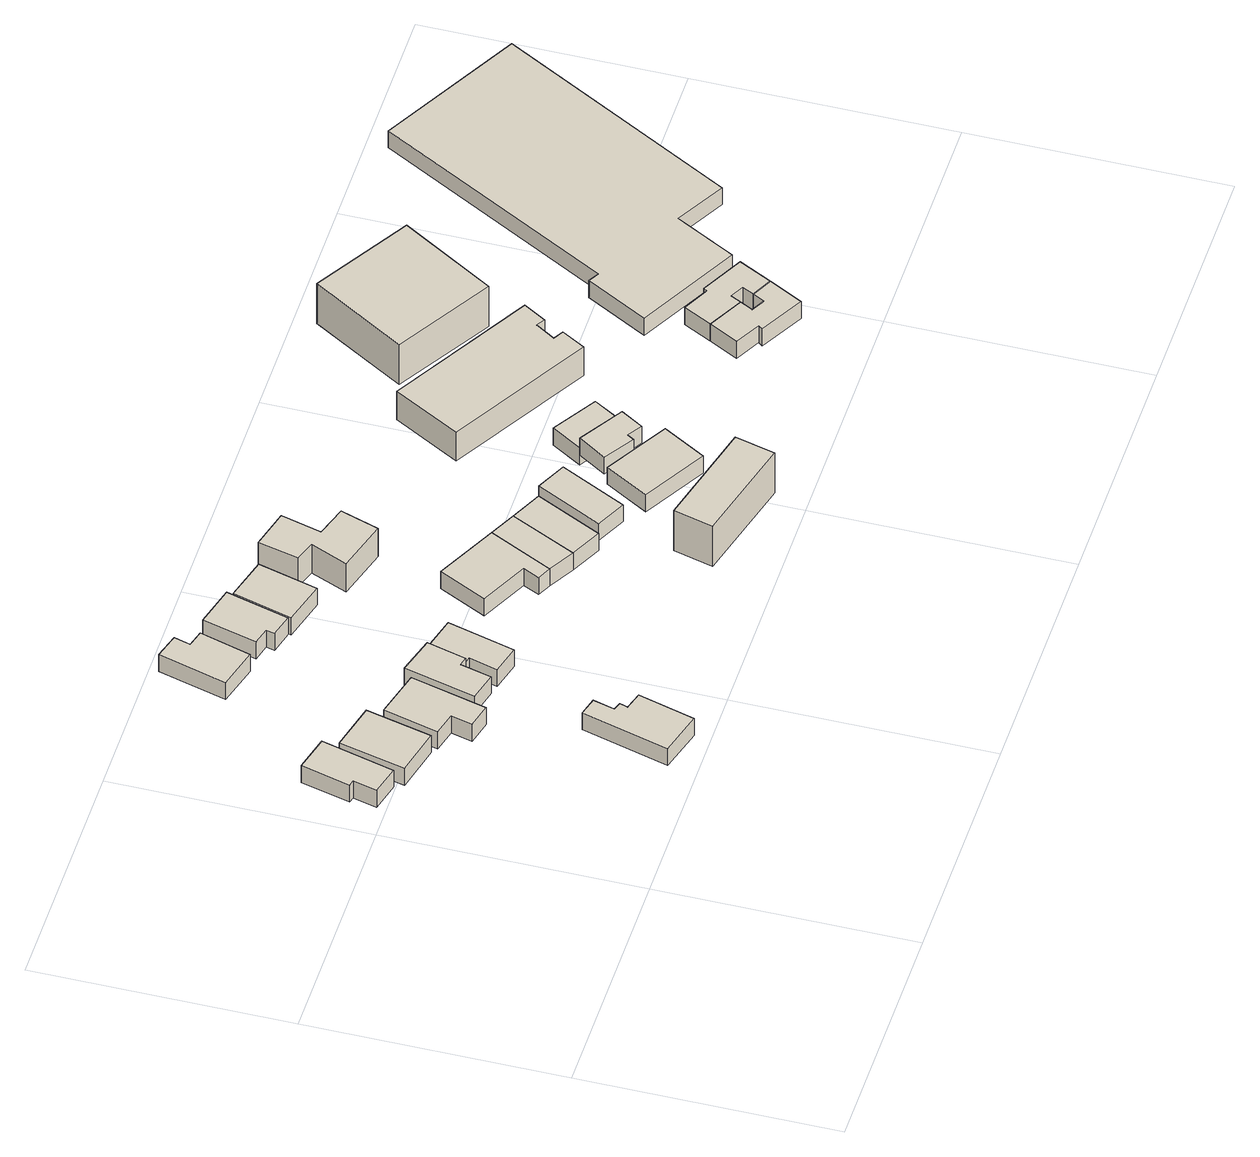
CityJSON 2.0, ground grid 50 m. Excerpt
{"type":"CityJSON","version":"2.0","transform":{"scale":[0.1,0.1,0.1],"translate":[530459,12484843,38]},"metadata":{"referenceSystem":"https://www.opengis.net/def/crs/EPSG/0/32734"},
"CityObjects":{
"building1":{"type":"Building","attributes":{"address":"9 Upper Chamberlain Street Salt River Cape Town","building":"house","building:levels":1,"building_height":4.1,"plus_code":"4FRW3F83+3RQ","ground_height":45.24,"roof_height":49.34},"geometry":[{"type":"Solid","lod":"1","boundaries":[[[[0,1,2,3]],[[1,4,5,2]],[[4,6,7,5]],[[6,8,9,7]],[[8,10,11,9]],[[10,0,3,11]],[[3,2,5,7,9,11]],[[10,8,6,4,1,0]]]]}]},
"building2":{"type":"Building","attributes":{"address":"7 Upper Chamberlain Street Salt River Cape Town","building":"house","building:levels":1,"building_height":4.1,"plus_code":"4FRW3F83+3V8","ground_height":44.31,"roof_height":48.41},"geometry":[{"type":"Solid","lod":"1","boundaries":[[[[12,13,14,15]],[[13,16,17,14]],[[16,18,19,17]],[[18,12,15,19]],[[15,14,17,19]],[[18,16,13,12]]]]}]},
"building3":{"type":"Building","attributes":{"address":"107 Upper Balfour Street Salt River Cape Town","building":"house","building:levels":1,"building_height":4.1,"plus_code":"4FRW3F73+WW5","ground_height":47.11,"roof_height":51.21},"geometry":[{"type":"Solid","lod":"1","boundaries":[[[[20,21,22,23]],[[21,24,25,22]],[[24,26,27,25]],[[26,28,29,27]],[[28,30,31,29]],[[30,32,33,31]],[[32,34,35,33]],[[34,20,23,35]],[[23,22,25,27,29,31,33,35]],[[34,32,30,28,26,24,21,20]]]]}]},
"building4":{"type":"Building","attributes":{"address":"5 Upper Chamberlain Street Salt River Cape Town","building":"house","building:levels":1,"building_height":4.1,"plus_code":"4FRW3F83+2WW","ground_height":44.31,"roof_height":48.41},"geometry":[{"type":"Solid","lod":"1","boundaries":[[[[36,37,38,39]],[[37,40,41,38]],[[40,42,43,41]],[[42,44,45,43]],[[44,46,47,45]],[[46,36,39,47]],[[39,38,41,43,45,47]],[[46,44,42,40,37,36]]]]}]},
"building5":{"type":"Building","attributes":{"address":"3 Upper Chamberlain Street Salt River Cape Town","building":"house","building:levels":1,"building_height":4.1,"plus_code":"4FRW3F83+2XV","ground_height":44.31,"roof_height":48.41},"geometry":[{"type":"Solid","lod":"1","boundaries":[[[[48,49,50,51]],[[49,52,53,50]],[[52,54,55,53]],[[54,56,57,55]],[[56,58,59,57]],[[58,48,51,59]],[[51,50,53,55,57,59]],[[58,56,54,52,49,48]]]]}]},
"building6":{"type":"Building","attributes":{"address":"6 Upper Chamberlain Street Salt River Cape Town","building":"house","building:levels":1,"building_height":4.1,"plus_code":"4FRW3F83+5WX","ground_height":41.92,"roof_height":46.02},"geometry":[{"type":"Solid","lod":"1","boundaries":[[[[60,61,62,63]],[[61,64,65,62]],[[64,66,67,65]],[[66,68,69,67]],[[68,70,71,69]],[[70,60,63,71]],[[63,62,65,67,69,71]],[[70,68,66,64,61,60]]]]}]},
"building7":{"type":"Building","attributes":{"address":"1 Upper Chamberlain Street Salt River Cape Town","building":"house","building:levels":1,"building_height":4.1,"plus_code":"4FRW3F84+22R","ground_height":43.16,"roof_height":47.26},"geometry":[{"type":"Solid","lod":"1","boundaries":[[[[72,73,74,75]],[[73,76,77,74]],[[76,78,79,77]],[[78,80,81,79]],[[80,82,83,81]],[[82,72,75,83]],[[75,74,77,79,81,83]],[[82,80,78,76,73,72]]]]}]},
"building8":{"type":"Building","attributes":{"address":"4 Upper Chamberlain Street Salt River Cape Town","building":"house","building:levels":1,"building_height":4.1,"plus_code":"4FRW3F83+5XQ","ground_height":42.93,"roof_height":47.03},"geometry":[{"type":"Solid","lod":"1","boundaries":[[[[84,85,86,87]],[[85,88,89,86]],[[88,90,91,89]],[[90,92,93,91]],[[92,94,95,93]],[[94,84,87,95]],[[87,86,89,91,93,95]],[[94,92,90,88,85,84]]]]}]},
"building9":{"type":"Building","attributes":{"address":"2 Upper Chamberlain Street Salt River Cape Town","building":"house","building:levels":1,"building_height":4.1,"plus_code":"4FRW3F84+528","ground_height":41.91,"roof_height":46.01},"geometry":[{"type":"Solid","lod":"1","boundaries":[[[[96,97,98,99]],[[97,100,101,98]],[[100,102,103,101]],[[102,96,99,103]],[[99,98,101,103]],[[102,100,97,96]]]]}]},
"building10":{"type":"Building","attributes":{"address":"1 Hares Crescent Salt River Cape Town","building":"house","building:levels":1,"building_height":4.1,"plus_code":"4FRW3F84+23X","ground_height":42.62,"roof_height":46.72},"geometry":[{"type":"Solid","lod":"1","boundaries":[[[[104,105,106,107]],[[105,108,109,106]],[[108,110,111,109]],[[110,112,113,111]],[[112,114,115,113]],[[114,104,107,115]],[[107,106,109,111,113,115]],[[114,112,110,108,105,104]]]]}]},
"building11":{"type":"Building","attributes":{"address":"2 Hares Crescent Salt River Cape Town","building":"house","building:levels":1,"building_height":4.1,"plus_code":"4FRW3F84+24G","ground_height":42.62,"roof_height":46.72},"geometry":[{"type":"Solid","lod":"1","boundaries":[[[[116,104,107,117]],[[104,114,115,107]],[[114,118,119,115]],[[118,116,117,119]],[[117,107,115,119]],[[118,114,104,116]]]]}]},
"building12":{"type":"Building","attributes":{"address":"42 Hares Avenue Salt River Cape Town","building":"house","building:levels":2,"building_height":6.9,"plus_code":"4FRW3F84+534","ground_height":41.91,"roof_height":48.81},"geometry":[{"type":"Solid","lod":"1","boundaries":[[[[120,121,122,123]],[[121,124,125,122]],[[124,126,127,125]],[[126,128,129,127]],[[128,130,131,129]],[[130,132,133,131]],[[132,134,135,133]],[[134,120,123,135]],[[123,122,125,127,129,131,133,135]],[[134,132,130,128,126,124,121,120]]]]}]},
"building13":{"type":"Building","attributes":{"address":"38 Queens Park Road Salt River Cape Town","building":"apartments","building:levels":3,"building_height":9.7,"plus_code":"4FRW3F74+W54","ground_height":47.53,"roof_height":57.23},"geometry":[{"type":"Solid","lod":"1","boundaries":[[[[136,137,138,139]],[[137,140,141,138]],[[140,142,143,141]],[[142,136,139,143]],[[139,138,141,143]],[[142,140,137,136]]]]}]},
"building14":{"type":"Building","attributes":{"address":"3 Hares Crescent Salt River Cape Town","building":"house","building:levels":1,"building_height":4.1,"plus_code":"4FRW3F84+256","ground_height":42.62,"roof_height":46.72},"geometry":[{"type":"Solid","lod":"1","boundaries":[[[[144,116,117,145]],[[116,118,119,117]],[[118,146,147,119]],[[146,144,145,147]],[[145,117,119,147]],[[146,118,116,144]]]]}]},
"building15":{"type":"Building","attributes":{"address":"4 Hares Crescent Salt River Cape Town","building":"house","building:levels":1,"building_height":4.1,"plus_code":"4FRW3F74+X5W","ground_height":44.95,"roof_height":49.05},"geometry":[{"type":"Solid","lod":"1","boundaries":[[[[148,149,150,151]],[[149,152,153,150]],[[152,154,155,153]],[[154,148,151,155]],[[151,150,153,155]],[[154,152,149,148]]]]}]},
"building16":{"type":"Building","attributes":{"address":"5 Hares Crescent Salt River Cape Town","building":"house","building:levels":1,"building_height":4.1,"plus_code":"4FRW3F74+X68","ground_height":44.95,"roof_height":49.05},"geometry":[{"type":"Solid","lod":"1","boundaries":[[[[156,157,158,159]],[[157,160,161,158]],[[160,162,163,161]],[[162,156,159,163]],[[159,158,161,163]],[[162,160,157,156]]]]}]},
"building17":{"type":"Building","attributes":{"address":"6 Hares Crescent Salt River Cape Town","building":"house","building:levels":1,"building_height":4.1,"plus_code":"4FRW3F84+265","ground_height":44.95,"roof_height":49.05},"geometry":[{"type":"Solid","lod":"1","boundaries":[[[[164,165,166,167]],[[165,168,169,166]],[[168,170,171,169]],[[170,172,173,171]],[[172,174,175,173]],[[174,164,167,175]],[[167,166,169,171,173,175]],[[174,172,170,168,165,164]]]]}]},
"building18":{"type":"Building","attributes":{"address":"7A Hares Crescent Salt River Cape Town","building":"house","building:levels":1,"building_height":4.1,"plus_code":"4FRW3F84+277","ground_height":42.61,"roof_height":46.71},"geometry":[{"type":"Solid","lod":"1","boundaries":[[[[176,177,178,179]],[[177,180,181,178]],[[180,182,183,181]],[[182,176,179,183]],[[179,178,181,183]],[[182,180,177,176]]]]}]},
"building19":{"type":"Building","attributes":{"address":"Imagemakers 37 Hares Avenue Woodstock Cape Town","building":"office","building:levels":2,"building_height":6.9,"plus_code":"4FRW3F84+38J","ground_height":40.34,"roof_height":47.24},"geometry":[{"type":"Solid","lod":"1","boundaries":[[[[184,185,186,187]],[[185,188,189,186]],[[188,190,191,189]],[[190,192,193,191]],[[192,194,195,193]],[[194,196,197,195]],[[196,198,199,197]],[[198,184,187,199]],[[187,186,189,191,193,195,197,199]],[[198,196,194,192,190,188,185,184]]]]}]},
"building20":{"type":"Building","attributes":{"address":"23A Queens Park Road Salt River Cape Town","building":"house","building:levels":1,"building_height":4.1,"plus_code":"4FRW3F74+WCJ","ground_height":42.84,"roof_height":46.94},"geometry":[{"type":"Solid","lod":"1","boundaries":[[[[200,201,202,203]],[[201,204,205,202]],[[204,206,207,205]],[[206,208,209,207]],[[208,210,211,209]],[[210,212,213,211]],[[212,214,215,213]],[[214,216,217,215]],[[216,218,219,217]],[[218,200,203,219]],[[203,202,205,207,209,211,213,215,217,219]],[[218,216,214,212,210,208,206,204,201,200]]]]}]},
"building21":{"type":"Building","attributes":{"address":"28 Queens Park Road Salt River Cape Town","building":"manufacture","building:levels":3,"building_height":9.7,"plus_code":"4FRW3F84+593","ground_height":40.34,"roof_height":50.04},"geometry":[{"type":"Solid","lod":"1","boundaries":[[[[220,221,222,223]],[[221,224,225,222]],[[224,226,227,225]],[[226,220,223,227]],[[223,222,225,227]],[[226,224,221,220]]]]}]},
"building22":{"type":"Building","attributes":{"address":"23 Queens Park Road Salt River Cape Town","building":"house","building:levels":1,"building_height":4.1,"plus_code":"4FRW3F74+XC4","ground_height":42.84,"roof_height":46.94},"geometry":[{"type":"Solid","lod":"1","boundaries":[[[[210,228,229,211]],[[228,230,231,229]],[[230,232,233,231]],[[232,234,235,233]],[[234,200,203,235]],[[200,218,219,203]],[[218,236,237,219]],[[236,238,239,237]],[[238,212,213,239]],[[212,210,211,213]],[[211,229,231,233,235,203,219,237,239,213]],[[212,238,236,218,200,234,232,230,228,210]]]]}]},
"building23":{"type":"Building","attributes":{"address":"21 Queens Park Road Salt River Cape Town","building":"manufacture","building:levels":1,"building_height":4.1,"plus_code":"4FRW3F84+4H2","ground_height":38.46,"roof_height":42.56},"geometry":[{"type":"Solid","lod":"1","boundaries":[[[[240,241,242,243]],[[241,244,245,242]],[[244,246,247,245]],[[246,248,249,247]],[[248,250,251,249]],[[250,252,253,251]],[[252,254,255,253]],[[254,240,243,255]],[[243,242,245,247,249,251,253,255]],[[254,252,250,248,246,244,241,240]]]]}]}
},
"vertices":[
[26,645,72],[1,549,72],[1,549,113],[26,645,113],[13,546,72],[13,546,113],[1,500,72],[1,500,113],[59,485,72],[59,485,113],[96,627,72],[96,627,113],
[109,599,63],[78,470,63],[78,470,104],[109,599,104],[171,448,63],[171,448,104],[202,576,63],[202,576,104],
[312,7,91],[343,118,91],[343,118,132],[312,7,132],[308,128,91],[308,128,132],[313,144,91],[313,144,132],[297,149,91],[297,149,132],[308,191,91],[308,191,132],[272,201,91],[272,201,132],[225,31,91],[225,31,132],
[211,547,63],[183,440,63],[183,440,104],[211,547,104],[229,428,63],[229,428,104],[218,387,63],[218,387,104],[266,375,63],[266,375,104],[304,523,63],[304,523,104],
[377,444,63],[397,520,63],[397,520,104],[377,444,104],[323,541,63],[323,541,104],[288,402,63],[288,402,104],[344,388,63],[344,388,104],[359,448,63],[359,448,104],
[335,918,39],[302,927,39],[302,927,80],[335,918,80],[311,959,39],[311,959,80],[262,973,39],[262,973,80],[225,840,39],[225,840,80],[306,818,39],[306,818,80],
[397,520,52],[377,444,52],[377,444,93],[397,520,93],[390,441,52],[390,441,93],[375,386,52],[375,386,93],[432,371,52],[432,371,93],[467,502,52],[467,502,93],
[404,777,49],[437,899,49],[437,899,90],[404,777,90],[357,920,49],[357,920,90],[329,814,49],[329,814,90],[363,805,49],[363,805,90],[359,789,49],[359,789,90],
[500,751,39],[531,867,39],[531,867,80],[500,751,80],[447,890,39],[447,890,80],[415,774,39],[415,774,80],
[714,493,46],[594,552,46],[594,552,87],[714,493,87],[548,459,46],[548,459,87],[641,413,46],[641,413,87],[626,382,46],[626,382,87],[653,369,46],[653,369,87],
[765,468,46],[765,468,87],[703,340,46],[703,340,87],
[648,682,39],[673,757,39],[673,757,108],[648,682,108],[612,776,39],[612,776,108],[633,855,39],[633,855,108],[556,875,39],[556,875,108],[537,796,39],[537,796,108],[576,783,39],[576,783,108],[546,711,39],[546,711,108],
[960,117,95],[750,170,95],[750,170,192],[960,117,192],[730,93,95],[730,93,192],[940,39,95],[940,39,192],
[826,439,46],[826,439,87],[763,311,46],[763,311,87],
[826,439,70],[763,311,70],[763,311,111],[826,439,111],[821,283,70],[821,283,111],[885,411,70],[885,411,111],
[905,336,70],[856,251,70],[856,251,111],[905,336,111],[979,181,70],[979,181,111],[1028,265,70],[1028,265,111],
[963,403,70],[928,348,70],[928,348,111],[963,403,111],[986,311,70],[986,311,111],[994,324,70],[994,324,111],[1022,306,70],[1022,306,111],[1049,350,70],[1049,350,111],
[963,403,46],[1049,350,46],[1049,350,87],[963,403,87],[1085,409,46],[1085,409,87],[999,462,46],[999,462,87],
[1281,594,23],[1008,751,23],[1008,751,92],[1281,594,92],[936,621,23],[936,621,92],[1207,465,23],[1207,465,92],[1234,511,23],[1234,511,92],[1214,522,23],[1214,522,92],[1238,560,23],[1238,560,92],[1254,550,23],[1254,550,92],
[1327,268,48],[1297,211,48],[1297,211,89],[1327,268,89],[1346,185,48],[1346,185,89],[1340,176,48],[1340,176,89],[1426,130,48],[1426,130,89],[1461,196,48],[1461,196,89],[1421,216,48],[1421,216,89],[1409,193,48],[1409,193,89],[1383,207,48],[1383,207,89],[1396,232,48],[1396,232,89],
[1281,660,23],[1391,842,23],[1391,842,120],[1281,660,120],[1205,953,23],[1205,953,120],[1095,771,23],[1095,771,120],
[1494,261,48],[1494,261,89],[1411,304,48],[1411,304,89],[1407,297,48],[1407,297,89],[1355,323,48],[1355,323,89],[1406,252,48],[1406,252,89],[1432,238,48],[1432,238,89],
[1687,960,5],[1438,505,5],[1438,505,46],[1687,960,46],[1418,516,5],[1418,516,46],[1352,396,5],[1352,396,46],[1550,291,5],[1550,291,46],[1613,408,5],[1613,408,46],[1709,355,5],[1709,355,46],[1960,812,5],[1960,812,46]
]}
